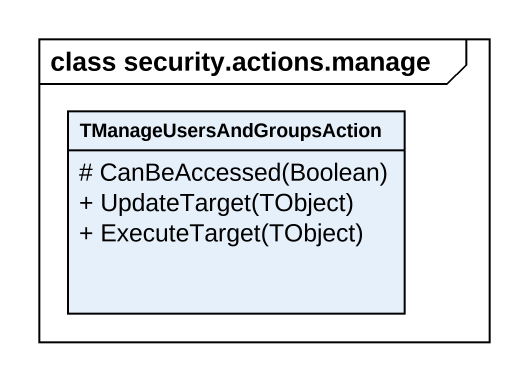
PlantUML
@startuml
mainframe class security.actions.manage
hide circle
hide empty members
skinparam classAttributeIconSize 0
class TManageUsersAndGroupsAction {
  # CanBeAccessed(Boolean)
  + UpdateTarget(TObject)
  + ExecuteTarget(TObject)
}
@enduml
